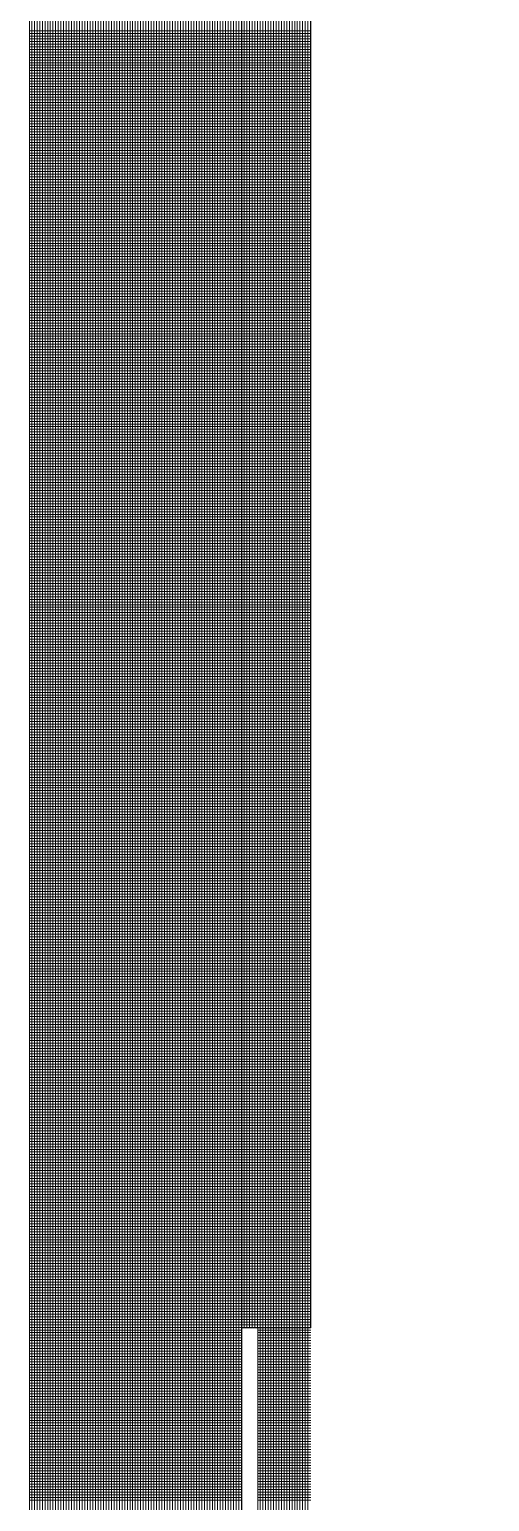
# Model space of a CAD drawing. Header units: inches. Extents: x -675 to 1187, y -924 to 1124.
# Drawn here: x -675.4 to -653.7, y 276.8 to 346.1 of the extents above; entities that cross this region are included whole.
import ezdxf

# ---------------------------------------------------------------- set-up
doc = ezdxf.new("R2010")
doc.units = ezdxf.units.IN
doc.header["$MEASUREMENT"] = 0
doc.layers.add('Base_dwg', color=8, linetype='Continuous', lineweight=9)
doc.layers.add('core and shell', color=50, linetype='Continuous', lineweight=9)

# ---------------------------------------------------------------- blocks, each defined once
blk = doc.blocks.new('Base_dwg-531197-Level 1 Copy 1')
at = {"layer": 'core and shell'}
for p, q in [((335.411, 359.899), (335.411, 1861.472)), ((335.411, 1208.831), (325.411, 1208.831)), ((335.411, 1208.706), (325.411, 1208.706)), ((335.411, 1208.581), (325.411, 1208.581)), ((338.662, 1208.831), (336.162, 1208.831)), ((338.662, 1208.706), (336.162, 1208.706)), ((338.662, 1208.581), (336.162, 1208.581)), ((335.411, 1208.456), (325.411, 1208.456)), ((335.411, 1208.331), (325.411, 1208.331)), ((335.411, 1208.206), (325.411, 1208.206)), ((335.411, 1208.081), (325.411, 1208.081)), ((335.411, 1207.956), (325.411, 1207.956)), ((338.662, 1208.456), (336.162, 1208.456)), ((338.662, 1208.331), (336.162, 1208.331)), ((338.662, 1208.206), (336.162, 1208.206)), ((338.662, 1208.081), (336.162, 1208.081)), ((338.662, 1207.956), (336.162, 1207.956)), ((335.411, 1207.831), (325.411, 1207.831)), ((335.411, 1207.706), (325.411, 1207.706)), ((335.411, 1207.581), (325.411, 1207.581)), ((335.411, 1207.456), (325.411, 1207.456)), ((335.411, 1207.331), (325.411, 1207.331)), ((335.411, 1207.206), (325.411, 1207.206)), ((338.662, 1207.831), (336.162, 1207.831)), ((338.662, 1207.706), (336.162, 1207.706)), ((338.662, 1207.581), (336.162, 1207.581)), ((338.662, 1207.456), (336.162, 1207.456)), ((338.662, 1207.331), (336.162, 1207.331)), ((338.662, 1207.206), (336.162, 1207.206)), ((335.411, 1207.081), (325.411, 1207.081)), ((335.411, 1206.956), (325.411, 1206.956)), ((335.411, 1206.831), (325.411, 1206.831)), ((335.411, 1206.706), (325.411, 1206.706)), ((335.411, 1206.581), (325.411, 1206.581)), ((338.662, 1207.081), (336.162, 1207.081)), ((338.662, 1206.956), (336.162, 1206.956)), ((338.662, 1206.831), (336.162, 1206.831)), ((338.662, 1206.706), (336.162, 1206.706)), ((338.662, 1206.581), (336.162, 1206.581)), ((335.411, 1206.456), (325.411, 1206.456)), ((335.411, 1206.331), (325.411, 1206.331)), ((335.411, 1206.206), (325.411, 1206.206)), ((335.411, 1206.081), (325.411, 1206.081)), ((335.411, 1205.956), (325.411, 1205.956)), ((335.411, 1205.831), (325.411, 1205.831)), ((338.662, 1206.456), (336.162, 1206.456)), ((338.662, 1206.331), (336.162, 1206.331)), ((338.662, 1206.206), (336.162, 1206.206)), ((338.662, 1206.081), (336.162, 1206.081)), ((338.662, 1205.956), (336.162, 1205.956)), ((338.662, 1205.831), (336.162, 1205.831)), ((335.411, 1205.706), (325.411, 1205.706)), ((335.411, 1205.581), (325.411, 1205.581)), ((335.411, 1205.456), (325.411, 1205.456)), ((335.411, 1205.331), (325.411, 1205.331)), ((335.411, 1205.206), (325.411, 1205.206)), ((338.662, 1205.706), (336.162, 1205.706)), ((338.662, 1205.581), (336.162, 1205.581)), ((338.662, 1205.456), (336.162, 1205.456)), ((338.662, 1205.331), (336.162, 1205.331)), ((338.662, 1205.206), (336.162, 1205.206)), ((335.411, 1205.081), (325.411, 1205.081)), ((335.411, 1204.956), (325.411, 1204.956)), ((335.411, 1204.831), (325.411, 1204.831)), ((335.411, 1204.706), (325.411, 1204.706)), ((335.411, 1204.581), (325.411, 1204.581)), ((335.411, 1204.456), (325.411, 1204.456)), ((338.662, 1205.081), (336.162, 1205.081)), ((338.662, 1204.956), (336.162, 1204.956)), ((338.662, 1204.831), (336.162, 1204.831)), ((338.662, 1204.706), (336.162, 1204.706)), ((338.662, 1204.581), (336.162, 1204.581)), ((338.662, 1204.456), (336.162, 1204.456)), ((335.411, 1204.331), (325.411, 1204.331)), ((335.411, 1204.206), (325.411, 1204.206)), ((335.411, 1204.081), (325.411, 1204.081)), ((335.411, 1203.956), (325.411, 1203.956)), ((335.411, 1203.831), (325.411, 1203.831)), ((338.662, 1204.331), (336.162, 1204.331)), ((338.662, 1204.206), (336.162, 1204.206)), ((338.662, 1204.081), (336.162, 1204.081)), ((338.662, 1203.956), (336.162, 1203.956)), ((338.662, 1203.831), (336.162, 1203.831)), ((335.411, 1203.706), (325.411, 1203.706)), ((335.411, 1203.581), (325.411, 1203.581)), ((335.411, 1203.456), (325.411, 1203.456)), ((335.411, 1203.331), (325.411, 1203.331)), ((335.411, 1203.206), (325.411, 1203.206)), ((335.411, 1203.081), (325.411, 1203.081)), ((338.662, 1203.706), (336.162, 1203.706)), ((338.662, 1203.581), (336.162, 1203.581)), ((338.662, 1203.456), (336.162, 1203.456)), ((338.662, 1203.331), (336.162, 1203.331)), ((338.662, 1203.206), (336.162, 1203.206)), ((338.662, 1203.081), (336.162, 1203.081)), ((335.411, 1202.956), (325.411, 1202.956)), ((335.411, 1202.831), (325.411, 1202.831)), ((335.411, 1202.706), (325.411, 1202.706)), ((335.411, 1202.581), (325.411, 1202.581)), ((335.411, 1202.456), (325.411, 1202.456)), ((338.662, 1202.956), (336.162, 1202.956)), ((338.662, 1202.831), (336.162, 1202.831)), ((338.662, 1202.706), (336.162, 1202.706)), ((338.662, 1202.581), (336.162, 1202.581)), ((338.662, 1202.456), (336.162, 1202.456)), ((335.411, 1202.331), (325.411, 1202.331)), ((335.411, 1202.206), (325.411, 1202.206)), ((335.411, 1202.081), (325.411, 1202.081)), ((335.411, 1201.956), (325.411, 1201.956)), ((335.411, 1201.831), (325.411, 1201.831)), ((335.411, 1201.706), (325.411, 1201.706)), ((338.662, 1202.331), (336.162, 1202.331)), ((338.662, 1202.206), (336.162, 1202.206)), ((338.662, 1202.081), (336.162, 1202.081)), ((338.662, 1201.956), (336.162, 1201.956)), ((338.662, 1201.831), (336.162, 1201.831)), ((338.662, 1201.706), (336.162, 1201.706)), ((335.411, 1201.581), (325.411, 1201.581)), ((335.411, 1201.456), (325.411, 1201.456)), ((335.411, 1201.331), (325.411, 1201.331)), ((335.411, 1201.206), (325.411, 1201.206)), ((335.411, 1201.081), (325.411, 1201.081)), ((335.411, 1200.956), (325.411, 1200.956)), ((338.662, 1201.581), (336.162, 1201.581)), ((338.662, 1201.456), (336.162, 1201.456)), ((338.662, 1201.331), (336.162, 1201.331)), ((338.662, 1201.206), (336.162, 1201.206)), ((338.662, 1201.081), (336.162, 1201.081)), ((338.662, 1200.956), (336.162, 1200.956)), ((335.411, 1200.831), (325.411, 1200.831)), ((338.662, 1200.831), (336.162, 1200.831))]:
    blk.add_line(p, q, dxfattribs=at)
at = {"layer": 'core and shell', "flags": 128}
for points in [[(335.27, 326.25), (335.27, 359.899), (335.27, 1861.472), (335.27, 1895.058)], [(335.395, 326.052), (335.395, 359.899), (335.395, 1861.472), (335.395, 1895.256)], [(334.77, 327.058), (334.77, 359.896), (334.77, 1861.475), (334.77, 1894.249)], [(334.895, 326.853), (334.895, 359.897), (334.895, 1861.474), (334.895, 1894.454), (347.067, 1894.454)], [(335.02, 326.65), (335.02, 359.897), (335.02, 1861.474), (335.02, 1894.657)], [(335.145, 326.449), (335.145, 359.898), (335.145, 1861.473), (335.145, 1894.858)], [(334.395, 327.681), (334.395, 359.894), (334.395, 1861.477), (334.395, 1893.625)], [(334.52, 327.472), (334.52, 359.895), (334.52, 1861.477), (334.52, 1893.835), (346.582, 1893.835)], [(334.645, 327.264), (334.645, 359.896), (334.645, 1861.476), (334.645, 1894.043)], [(334.02, 328.322), (334.02, 359.893), (334.02, 1861.479), (334.02, 1892.984)], [(334.145, 328.107), (334.145, 359.893), (334.145, 1861.479), (334.145, 1893.2)], [(334.27, 327.893), (334.27, 359.894), (334.27, 1861.478), (334.27, 1893.413)], [(333.645, 328.98), (333.645, 359.891), (333.645, 1861.482), (333.645, 1892.326), (345.474, 1892.326)], [(333.77, 328.758), (333.77, 359.891), (333.77, 1861.481), (333.77, 1892.547)], [(333.895, 328.539), (333.895, 359.892), (333.895, 1861.48), (333.895, 1892.767)], [(333.27, 329.656), (333.27, 359.889), (333.27, 1861.484), (333.27, 1891.648)], [(333.395, 329.429), (333.395, 359.89), (333.395, 1861.483), (333.395, 1891.876)], [(345.313, 329.206), (333.52, 329.206), (333.52, 359.89), (333.52, 1861.482), (333.52, 1892.102)], [(332.895, 330.353), (332.895, 359.887), (332.895, 1861.486), (332.895, 1890.952), (344.527, 1890.952)], [(333.02, 330.118), (333.02, 359.888), (333.02, 1861.485), (333.02, 1891.186)], [(333.145, 329.886), (333.145, 359.888), (333.145, 1861.484), (333.145, 1891.418)], [(332.52, 331.07), (332.52, 359.885), (332.52, 1861.488), (332.52, 1890.233)], [(344.211, 330.831), (332.645, 330.831), (332.645, 359.886), (332.645, 1861.487), (332.645, 1890.475)], [(332.77, 330.589), (332.77, 359.887), (332.77, 1861.486), (332.77, 1890.715)], [(332.145, 331.811), (332.145, 359.884), (332.145, 1861.49), (332.145, 1889.492)], [(332.27, 331.561), (332.27, 359.884), (332.27, 1861.489), (332.27, 1889.742)], [(332.395, 331.315), (332.395, 359.885), (332.395, 1861.489), (332.395, 1889.989)], [(343.116, 332.581), (331.77, 332.581), (331.77, 359.882), (331.77, 1861.492), (331.77, 1888.726)], [(331.895, 332.318), (331.895, 359.882), (331.895, 1861.491), (331.895, 1888.984)], [(332.02, 332.063), (332.02, 359.883), (332.02, 1861.491), (332.02, 1889.24)], [(331.52, 333.101), (331.52, 359.881), (331.52, 1861.493), (331.52, 1888.201), (342.81, 1888.201)], [(342.967, 332.831), (331.645, 332.831), (331.645, 359.881), (331.645, 1861.493), (331.645, 1888.465)], [(331.145, 333.913), (331.145, 359.879), (331.145, 1861.496), (331.145, 1887.389)], [(331.27, 333.639), (331.27, 359.879), (331.27, 1861.495), (331.27, 1887.663)], [(331.395, 333.368), (331.395, 359.88), (331.395, 1861.494), (331.395, 1887.933)], [(330.895, 334.471), (330.895, 359.878), (330.895, 1861.497), (330.895, 1886.83), (342.034, 1886.83)], [(331.02, 334.19), (331.02, 359.878), (331.02, 1861.496), (331.02, 1887.111)], [(341.575, 335.331), (330.52, 335.331), (330.52, 359.876), (330.52, 1861.499), (330.52, 1885.965)], [(330.645, 335.043), (330.645, 359.876), (330.645, 1861.498), (330.645, 1886.257)], [(330.77, 334.755), (330.77, 359.877), (330.77, 1861.498), (330.77, 1886.546)], [(330.27, 335.932), (330.27, 359.875), (330.27, 1861.5), (330.27, 1885.368)], [(330.395, 335.632), (330.395, 359.875), (330.395, 1861.5), (330.395, 1885.668)], [(330.02, 336.546), (330.02, 359.873), (330.02, 1861.502), (330.02, 1884.753)], [(330.145, 336.237), (330.145, 359.874), (330.145, 1861.501), (330.145, 1885.063)], [(329.77, 337.18), (329.77, 359.872), (329.77, 1861.503), (329.77, 1884.119)], [(329.895, 336.86), (329.895, 359.873), (329.895, 1861.503), (329.895, 1884.439)], [(340.349, 337.831), (329.52, 337.831), (329.52, 359.871), (329.52, 1861.505), (329.52, 1883.465)], [(329.645, 337.504), (329.645, 359.872), (329.645, 1861.504), (329.645, 1883.795)], [(329.27, 338.509), (329.27, 359.87), (329.27, 1861.506), (329.27, 1882.789)], [(329.395, 338.168), (329.395, 359.87), (329.395, 1861.505), (329.395, 1883.13)], [(339.741, 339.206), (329.02, 339.206), (329.02, 359.869), (329.02, 1861.508), (329.02, 1882.088)], [(329.145, 338.856), (329.145, 359.869), (329.145, 1861.507), (329.145, 1882.442)], [(328.77, 339.937), (328.77, 359.867), (328.77, 1861.509), (328.77, 1881.36)], [(328.895, 339.57), (328.895, 359.868), (328.895, 1861.508), (328.895, 1881.728)], [(328.52, 340.694), (328.52, 359.866), (328.52, 1861.51), (328.52, 1880.602)], [(328.645, 340.312), (328.645, 359.867), (328.645, 1861.51), (328.645, 1880.985)], [(328.27, 341.485), (328.27, 359.865), (328.27, 1861.512), (328.27, 1879.811)], [(338.983, 341.081), (328.395, 341.081), (328.395, 359.866), (328.395, 1861.511), (328.395, 1880.211), (338.979, 1880.211)], [(328.145, 341.894), (328.145, 359.864), (328.145, 1861.512), (328.145, 1879.401)], [(338.52, 1138.188), (338.52, 1143.063), (338.52, 1208.938), (338.52, 1861.502), (338.52, 1879.024)], [(338.645, 1208.938), (338.645, 1861.501), (338.645, 1879.373)], [(327.895, 342.744), (327.895, 359.863), (327.895, 1861.514), (327.895, 1878.551)], [(328.02, 342.314), (328.02, 359.864), (328.02, 1861.513), (328.02, 1878.982)], [(338.395, 1138.188), (338.395, 1143.063), (338.395, 1208.938), (338.395, 1861.503), (338.395, 1878.667)], [(327.645, 343.64), (327.645, 359.862), (327.645, 1861.515), (327.645, 1877.654)], [(327.77, 343.186), (327.77, 359.863), (327.77, 1861.515), (327.77, 1878.109)], [(338.145, 1138.188), (338.145, 1143.063), (338.145, 1208.938), (338.145, 1861.504), (338.145, 1877.928)], [(338.27, 1138.188), (338.27, 1143.063), (338.27, 1208.938), (338.27, 1861.504), (338.27, 1878.302)], [(327.52, 344.108), (327.52, 359.861), (327.52, 1861.516), (327.52, 1877.186)], [(337.895, 1138.188), (337.895, 1143.063), (337.895, 1208.938), (337.895, 1861.506), (337.895, 1877.151)], [(338.02, 1138.188), (338.02, 1143.063), (338.02, 1208.938), (338.02, 1861.505), (338.02, 1877.545)], [(327.395, 344.591), (327.395, 359.861), (327.395, 1861.517), (327.395, 1876.703), (337.778, 1876.703)], [(337.645, 1138.188), (337.645, 1143.063), (337.645, 1208.938), (337.645, 1861.507), (337.645, 1876.331), (341.044, 1876.331)], [(337.77, 1138.188), (337.77, 1143.063), (337.77, 1208.938), (337.77, 1861.506), (337.77, 1876.747)], [(327.145, 345.607), (327.145, 359.86), (327.145, 1861.518), (327.145, 1875.687)], [(327.27, 345.09), (327.27, 359.86), (327.27, 1861.517), (327.27, 1876.204), (337.628, 1876.204)], [(337.52, 1138.188), (337.52, 1143.063), (337.52, 1208.938), (337.52, 1861.508), (337.52, 1875.903)], [(327.02, 346.144), (327.02, 359.859), (327.02, 1861.519), (327.02, 1875.15)], [(337.27, 1138.188), (337.27, 1143.063), (337.27, 1208.938), (337.27, 1861.509), (337.27, 1875.004)], [(337.395, 1138.188), (337.395, 1143.063), (337.395, 1208.938), (337.395, 1861.508), (337.395, 1875.461), (340.776, 1875.461)], [(337.177, 346.706), (326.895, 346.706), (326.895, 359.858), (326.895, 1861.519), (326.895, 1874.591)], [(337.145, 1138.188), (337.145, 1143.063), (337.145, 1208.938), (337.145, 1861.51), (337.145, 1874.53)], [(326.77, 347.286), (326.77, 359.858), (326.77, 1861.52), (326.77, 1874.007)], [(336.895, 1138.188), (336.895, 1143.063), (336.895, 1208.938), (336.895, 1861.511), (336.895, 1873.526)], [(337.02, 1138.188), (337.02, 1143.063), (337.02, 1208.938), (337.02, 1861.51), (337.02, 1874.039)], [(326.645, 347.898), (326.645, 359.857), (326.645, 1861.521), (326.645, 1873.395)], [(336.77, 1138.188), (336.77, 1143.063), (336.77, 1208.938), (336.77, 1861.512), (336.77, 1872.991)], [(326.52, 348.543), (326.52, 359.857), (326.52, 1861.522), (326.52, 1872.75)], [(336.645, 1138.188), (336.645, 1143.063), (336.645, 1208.938), (336.645, 1861.512), (336.645, 1872.429)], [(326.395, 349.226), (326.395, 359.856), (326.395, 1861.522), (326.395, 1872.066)], [(336.52, 1138.188), (336.52, 1143.063), (336.52, 1208.938), (336.52, 1861.513), (336.52, 1871.837), (339.841, 1871.831)], [(336.432, 349.956), (326.27, 349.956), (326.27, 359.855), (326.27, 1861.523), (326.27, 1871.337), (336.431, 1871.337)], [(336.395, 1138.188), (336.395, 1143.063), (336.395, 1208.938), (336.395, 1861.514), (336.395, 1871.21), (339.708, 1871.21)], [(326.145, 350.74), (326.145, 359.855), (326.145, 1861.524), (326.145, 1870.551)], [(336.27, 1138.188), (336.27, 1143.063), (336.27, 1208.938), (336.27, 1861.514), (336.27, 1870.54)], [(326.02, 351.597), (326.02, 359.854), (326.02, 1861.524), (326.02, 1869.695)], [(336.145, 1208.938), (336.145, 1861.515), (336.145, 1869.818)], [(325.895, 352.548), (325.895, 359.854), (325.895, 1861.525), (325.895, 1868.744)], [(336.02, 1208.938), (336.02, 1861.516), (336.02, 1869.03)], [(335.895, 1208.938), (335.895, 1861.517), (335.895, 1868.154)], [(325.77, 353.633), (325.77, 359.853), (325.77, 1861.526), (325.77, 1867.659)], [(335.77, 1208.938), (335.77, 1861.517), (335.77, 1867.153)], [(325.645, 354.931), (325.645, 359.852), (325.645, 1861.526), (325.645, 1866.363)], [(335.645, 1208.938), (335.645, 1861.518), (335.645, 1865.954)], [(325.52, 356.653), (325.52, 359.852), (325.52, 1861.527), (325.52, 1864.644)], [(335.52, 1208.938), (335.52, 1861.519), (335.52, 1864.353)], [(335.412, 359.831), (325.411, 359.831), (325.411, 359.851), (325.411, 1861.528), (325.412, 1861.556)], [(335.416, 1861.528), (335.416, 1861.519), (335.416, 1208.938), (338.662, 1208.938), (338.662, 1861.501)], [(338.662, 1269.956), (335.411, 1269.956), (325.411, 1269.956)], [(338.662, 1269.831), (335.411, 1269.831), (325.411, 1269.831)], [(338.662, 1269.706), (335.411, 1269.706), (325.411, 1269.706)], [(338.662, 1269.581), (335.411, 1269.581), (325.411, 1269.581)], [(338.662, 1269.456), (335.411, 1269.456), (325.411, 1269.456)], [(338.662, 1269.331), (335.411, 1269.331), (325.411, 1269.331)], [(338.662, 1269.206), (335.411, 1269.206), (325.411, 1269.206)], [(338.662, 1269.081), (335.411, 1269.081), (325.411, 1269.081)], [(338.662, 1268.956), (335.411, 1268.956), (325.411, 1268.956)], [(338.662, 1268.831), (335.411, 1268.831), (325.411, 1268.831)], [(338.662, 1268.706), (335.411, 1268.706), (325.411, 1268.706)], [(338.662, 1268.581), (335.411, 1268.581), (325.411, 1268.581)], [(338.662, 1268.456), (335.411, 1268.456), (325.411, 1268.456)], [(338.662, 1268.331), (335.411, 1268.331), (325.411, 1268.331)], [(338.662, 1268.206), (335.411, 1268.206), (325.411, 1268.206)], [(338.662, 1268.081), (335.411, 1268.081), (325.411, 1268.081)], [(338.662, 1267.956), (335.411, 1267.956), (325.411, 1267.956)], [(338.662, 1267.831), (335.411, 1267.831), (325.411, 1267.831)], [(338.662, 1267.706), (335.411, 1267.706), (325.411, 1267.706)], [(338.662, 1267.581), (335.411, 1267.581), (325.411, 1267.581)], [(338.662, 1267.456), (335.411, 1267.456), (325.411, 1267.456)], [(338.662, 1267.331), (335.411, 1267.331), (325.411, 1267.331)], [(338.662, 1267.206), (335.411, 1267.206), (325.411, 1267.206)], [(338.662, 1267.081), (335.411, 1267.081), (325.411, 1267.081)], [(338.662, 1266.956), (335.411, 1266.956), (325.411, 1266.956)], [(338.662, 1266.831), (335.411, 1266.831), (325.411, 1266.831)], [(338.662, 1266.706), (335.411, 1266.706), (325.411, 1266.706)], [(338.662, 1266.581), (335.411, 1266.581), (325.411, 1266.581)], [(338.662, 1266.456), (335.411, 1266.456), (325.411, 1266.456)], [(338.662, 1266.331), (335.411, 1266.331), (325.411, 1266.331)], [(338.662, 1266.206), (335.411, 1266.206), (325.411, 1266.206)], [(338.662, 1266.081), (335.411, 1266.081), (325.411, 1266.081)], [(338.662, 1265.956), (335.411, 1265.956), (325.411, 1265.956)], [(338.662, 1265.831), (335.411, 1265.831), (325.411, 1265.831)], [(338.662, 1265.706), (335.411, 1265.706), (325.411, 1265.706)], [(338.662, 1265.581), (335.411, 1265.581), (325.411, 1265.581)], [(338.662, 1265.456), (335.411, 1265.456), (325.411, 1265.456)], [(338.662, 1265.331), (335.411, 1265.331), (325.411, 1265.331)], [(338.662, 1265.206), (335.411, 1265.206), (325.411, 1265.206)], [(338.662, 1265.081), (335.411, 1265.081), (325.411, 1265.081)], [(338.662, 1264.956), (335.411, 1264.956), (325.411, 1264.956)], [(338.662, 1264.831), (335.411, 1264.831), (325.411, 1264.831)], [(338.662, 1264.706), (335.411, 1264.706), (325.411, 1264.706)], [(338.662, 1264.581), (335.411, 1264.581), (325.411, 1264.581)], [(338.662, 1264.456), (335.411, 1264.456), (325.411, 1264.456)], [(338.662, 1264.331), (335.411, 1264.331), (325.411, 1264.331)], [(338.662, 1264.206), (335.411, 1264.206), (325.411, 1264.206)], [(338.662, 1264.081), (335.411, 1264.081), (325.411, 1264.081)], [(338.662, 1263.956), (335.411, 1263.956), (325.411, 1263.956)], [(338.662, 1263.831), (335.411, 1263.831), (325.411, 1263.831)], [(338.662, 1263.706), (335.411, 1263.706), (325.411, 1263.706)], [(338.662, 1263.581), (335.411, 1263.581), (325.411, 1263.581)], [(338.662, 1263.456), (335.411, 1263.456), (325.411, 1263.456)], [(338.662, 1263.331), (335.411, 1263.331), (325.411, 1263.331)], [(338.662, 1263.206), (335.411, 1263.206), (325.411, 1263.206)], [(338.662, 1263.081), (335.411, 1263.081), (325.411, 1263.081)], [(338.662, 1262.956), (335.411, 1262.956), (325.411, 1262.956)], [(338.662, 1262.831), (335.411, 1262.831), (325.411, 1262.831)], [(338.662, 1262.706), (335.411, 1262.706), (325.411, 1262.706)], [(338.662, 1262.581), (335.411, 1262.581), (325.411, 1262.581)], [(338.662, 1262.456), (335.411, 1262.456), (325.411, 1262.456)], [(338.662, 1262.331), (335.411, 1262.331), (325.411, 1262.331)], [(338.662, 1262.206), (335.411, 1262.206), (325.411, 1262.206)], [(338.662, 1262.081), (335.411, 1262.081), (325.411, 1262.081)], [(338.662, 1261.956), (335.411, 1261.956), (325.411, 1261.956)], [(338.662, 1261.831), (335.411, 1261.831), (325.411, 1261.831)], [(338.662, 1261.706), (335.411, 1261.706), (325.411, 1261.706)], [(338.662, 1261.581), (335.411, 1261.581), (325.411, 1261.581)], [(338.662, 1261.456), (335.411, 1261.456), (325.411, 1261.456)], [(338.662, 1261.331), (335.411, 1261.331), (325.411, 1261.331)], [(338.662, 1261.206), (335.411, 1261.206), (325.411, 1261.206)], [(338.662, 1261.081), (335.411, 1261.081), (325.411, 1261.081)], [(338.662, 1260.956), (335.411, 1260.956), (325.411, 1260.956)], [(338.662, 1260.831), (335.411, 1260.831), (325.411, 1260.831)], [(338.662, 1260.706), (335.411, 1260.706), (325.411, 1260.706)], [(338.662, 1260.581), (335.411, 1260.581), (325.411, 1260.581)], [(338.662, 1260.456), (335.411, 1260.456), (325.411, 1260.456)], [(338.662, 1260.331), (335.411, 1260.331), (325.411, 1260.331)], [(338.662, 1260.206), (335.411, 1260.206), (325.411, 1260.206)], [(338.662, 1260.081), (335.411, 1260.081), (325.411, 1260.081)], [(338.662, 1259.956), (335.411, 1259.956), (325.411, 1259.956)], [(338.662, 1259.831), (335.411, 1259.831), (325.411, 1259.831)], [(338.662, 1259.706), (335.411, 1259.706), (325.411, 1259.706)], [(338.662, 1259.581), (335.411, 1259.581), (325.411, 1259.581)], [(338.662, 1259.456), (335.411, 1259.456), (325.411, 1259.456)], [(338.662, 1259.331), (335.411, 1259.331), (325.411, 1259.331)], [(338.662, 1259.206), (335.411, 1259.206), (325.411, 1259.206)], [(338.662, 1259.081), (335.411, 1259.081), (325.411, 1259.081)], [(338.662, 1258.956), (335.411, 1258.956), (325.411, 1258.956)], [(338.662, 1258.831), (335.411, 1258.831), (325.411, 1258.831)], [(338.662, 1258.706), (335.411, 1258.706), (325.411, 1258.706)], [(338.662, 1258.581), (335.411, 1258.581), (325.411, 1258.581)], [(338.662, 1258.456), (335.411, 1258.456), (325.411, 1258.456)], [(338.662, 1258.331), (335.411, 1258.331), (325.411, 1258.331)], [(338.662, 1258.206), (335.411, 1258.206), (325.411, 1258.206)], [(338.662, 1258.081), (335.411, 1258.081), (325.411, 1258.081)], [(338.662, 1257.956), (335.411, 1257.956), (325.411, 1257.956)], [(338.662, 1257.831), (335.411, 1257.831), (325.411, 1257.831)], [(338.662, 1257.706), (335.411, 1257.706), (325.411, 1257.706)], [(338.662, 1257.581), (335.411, 1257.581), (325.411, 1257.581)], [(338.662, 1257.456), (335.411, 1257.456), (325.411, 1257.456)], [(338.662, 1257.331), (335.411, 1257.331), (325.411, 1257.331)], [(338.662, 1257.206), (335.411, 1257.206), (325.411, 1257.206)], [(338.662, 1257.081), (335.411, 1257.081), (325.411, 1257.081)], [(338.662, 1256.956), (335.411, 1256.956), (325.411, 1256.956)], [(338.662, 1256.831), (335.411, 1256.831), (325.411, 1256.831)], [(338.662, 1256.706), (335.411, 1256.706), (325.411, 1256.706)], [(338.662, 1256.581), (335.411, 1256.581), (325.411, 1256.581)], [(338.662, 1256.456), (335.411, 1256.456), (325.411, 1256.456)], [(338.662, 1256.331), (335.411, 1256.331), (325.411, 1256.331)], [(338.662, 1256.206), (335.411, 1256.206), (325.411, 1256.206)], [(338.662, 1256.081), (335.411, 1256.081), (325.411, 1256.081)], [(338.662, 1255.956), (335.411, 1255.956), (325.411, 1255.956)], [(338.662, 1255.831), (335.411, 1255.831), (325.411, 1255.831)], [(338.662, 1255.706), (335.411, 1255.706), (325.411, 1255.706)], [(338.662, 1255.581), (335.411, 1255.581), (325.411, 1255.581)], [(338.662, 1255.456), (335.411, 1255.456), (325.411, 1255.456)], [(338.662, 1255.331), (335.411, 1255.331), (325.411, 1255.331)], [(338.662, 1255.206), (335.411, 1255.206), (325.411, 1255.206)], [(338.662, 1255.081), (335.411, 1255.081), (325.411, 1255.081)], [(338.662, 1254.956), (335.411, 1254.956), (325.411, 1254.956)], [(338.662, 1254.831), (335.411, 1254.831), (325.411, 1254.831)], [(338.662, 1254.706), (335.411, 1254.706), (325.411, 1254.706)], [(338.662, 1254.581), (335.411, 1254.581), (325.411, 1254.581)], [(338.662, 1254.456), (335.411, 1254.456), (325.411, 1254.456)], [(338.662, 1254.331), (335.411, 1254.331), (325.411, 1254.331)], [(338.662, 1254.206), (335.411, 1254.206), (325.411, 1254.206)], [(338.662, 1254.081), (335.411, 1254.081), (325.411, 1254.081)], [(338.662, 1253.956), (335.411, 1253.956), (325.411, 1253.956)], [(338.662, 1253.831), (335.411, 1253.831), (325.411, 1253.831)], [(338.662, 1253.706), (335.411, 1253.706), (325.411, 1253.706)], [(338.662, 1253.581), (335.411, 1253.581), (325.411, 1253.581)], [(338.662, 1253.456), (335.411, 1253.456), (325.411, 1253.456)], [(338.662, 1253.331), (335.411, 1253.331), (325.411, 1253.331)], [(338.662, 1253.206), (335.411, 1253.206), (325.411, 1253.206)], [(338.662, 1253.081), (335.411, 1253.081), (325.411, 1253.081)], [(338.662, 1252.956), (335.411, 1252.956), (325.411, 1252.956)], [(338.662, 1252.831), (335.411, 1252.831), (325.411, 1252.831)], [(338.662, 1252.706), (335.411, 1252.706), (325.411, 1252.706)], [(338.662, 1252.581), (335.411, 1252.581), (325.411, 1252.581)], [(338.662, 1252.456), (335.411, 1252.456), (325.411, 1252.456)], [(338.662, 1252.331), (335.411, 1252.331), (325.411, 1252.331)], [(338.662, 1252.206), (335.411, 1252.206), (325.411, 1252.206)], [(338.662, 1252.081), (335.411, 1252.081), (325.411, 1252.081)], [(338.662, 1251.956), (335.411, 1251.956), (325.411, 1251.956)], [(338.662, 1251.831), (335.411, 1251.831), (325.411, 1251.831)], [(338.662, 1251.706), (335.411, 1251.706), (325.411, 1251.706)], [(338.662, 1251.581), (335.411, 1251.581), (325.411, 1251.581)], [(338.662, 1251.456), (335.411, 1251.456), (325.411, 1251.456)], [(338.662, 1251.331), (335.411, 1251.331), (325.411, 1251.331)], [(338.662, 1251.206), (335.411, 1251.206), (325.411, 1251.206)], [(338.662, 1251.081), (335.411, 1251.081), (325.411, 1251.081)], [(338.662, 1250.956), (335.411, 1250.956), (325.411, 1250.956)], [(338.662, 1250.831), (335.411, 1250.831), (325.411, 1250.831)], [(338.662, 1250.706), (335.411, 1250.706), (325.411, 1250.706)], [(338.662, 1250.581), (335.411, 1250.581), (325.411, 1250.581)], [(338.662, 1250.456), (335.411, 1250.456), (325.411, 1250.456)], [(338.662, 1250.331), (335.411, 1250.331), (325.411, 1250.331)], [(338.662, 1250.206), (335.411, 1250.206), (325.411, 1250.206)], [(338.662, 1250.081), (335.411, 1250.081), (325.411, 1250.081)], [(338.662, 1249.956), (335.411, 1249.956), (325.411, 1249.956)], [(338.662, 1249.831), (335.411, 1249.831), (325.411, 1249.831)], [(338.662, 1249.706), (335.411, 1249.706), (325.411, 1249.706)], [(338.662, 1249.581), (335.411, 1249.581), (325.411, 1249.581)], [(338.662, 1249.456), (335.411, 1249.456), (325.411, 1249.456)], [(338.662, 1249.331), (335.411, 1249.331), (325.411, 1249.331)], [(338.662, 1249.206), (335.411, 1249.206), (325.411, 1249.206)], [(338.662, 1249.081), (335.411, 1249.081), (325.411, 1249.081)], [(338.662, 1248.956), (335.411, 1248.956), (325.411, 1248.956)], [(338.662, 1248.831), (335.411, 1248.831), (325.411, 1248.831)], [(338.662, 1248.706), (335.411, 1248.706), (325.411, 1248.706)], [(338.662, 1248.581), (335.411, 1248.581), (325.411, 1248.581)], [(338.662, 1248.456), (335.411, 1248.456), (325.411, 1248.456)], [(338.662, 1248.331), (335.411, 1248.331), (325.411, 1248.331)], [(338.662, 1248.206), (335.411, 1248.206), (325.411, 1248.206)], [(338.662, 1248.081), (335.411, 1248.081), (325.411, 1248.081)], [(338.662, 1247.956), (335.411, 1247.956), (325.411, 1247.956)], [(338.662, 1247.831), (335.411, 1247.831), (325.411, 1247.831)], [(338.662, 1247.706), (335.411, 1247.706), (325.411, 1247.706)], [(338.662, 1247.581), (335.411, 1247.581), (325.411, 1247.581)], [(338.662, 1247.456), (335.411, 1247.456), (325.411, 1247.456)], [(338.662, 1247.331), (335.411, 1247.331), (325.411, 1247.331)], [(338.662, 1247.206), (335.411, 1247.206), (325.411, 1247.206)], [(338.662, 1247.081), (335.411, 1247.081), (325.411, 1247.081)], [(338.662, 1246.956), (335.411, 1246.956), (325.411, 1246.956)], [(338.662, 1246.831), (335.411, 1246.831), (325.411, 1246.831)], [(338.662, 1246.706), (335.411, 1246.706), (325.411, 1246.706)], [(338.662, 1246.581), (335.411, 1246.581), (325.411, 1246.581)], [(338.662, 1246.456), (335.411, 1246.456), (325.411, 1246.456)], [(338.662, 1246.331), (335.411, 1246.331), (325.411, 1246.331)], [(338.662, 1246.206), (335.411, 1246.206), (325.411, 1246.206)], [(338.662, 1246.081), (335.411, 1246.081), (325.411, 1246.081)], [(338.662, 1245.956), (335.411, 1245.956), (325.411, 1245.956)], [(338.662, 1245.831), (335.411, 1245.831), (325.411, 1245.831)], [(338.662, 1245.706), (335.411, 1245.706), (325.411, 1245.706)], [(338.662, 1245.581), (335.411, 1245.581), (325.411, 1245.581)], [(338.662, 1245.456), (335.411, 1245.456), (325.411, 1245.456)], [(338.662, 1245.331), (335.411, 1245.331), (325.411, 1245.331)], [(338.662, 1245.206), (335.411, 1245.206), (325.411, 1245.206)], [(338.662, 1245.081), (335.411, 1245.081), (325.411, 1245.081)], [(338.662, 1244.956), (335.411, 1244.956), (325.411, 1244.956)], [(338.662, 1244.831), (335.411, 1244.831), (325.411, 1244.831)], [(338.662, 1244.706), (335.411, 1244.706), (325.411, 1244.706)], [(338.662, 1244.581), (335.411, 1244.581), (325.411, 1244.581)], [(338.662, 1244.456), (335.411, 1244.456), (325.411, 1244.456)], [(338.662, 1244.331), (335.411, 1244.331), (325.411, 1244.331)], [(338.662, 1244.206), (335.411, 1244.206), (325.411, 1244.206)], [(338.662, 1244.081), (335.411, 1244.081), (325.411, 1244.081)], [(338.662, 1243.956), (335.411, 1243.956), (325.411, 1243.956)], [(338.662, 1243.831), (335.411, 1243.831), (325.411, 1243.831)], [(338.662, 1243.706), (335.411, 1243.706), (325.411, 1243.706)], [(338.662, 1243.581), (335.411, 1243.581), (325.411, 1243.581)], [(338.662, 1243.456), (335.411, 1243.456), (325.411, 1243.456)], [(338.662, 1243.331), (335.411, 1243.331), (325.411, 1243.331)], [(338.662, 1243.206), (335.411, 1243.206), (325.411, 1243.206)], [(338.662, 1243.081), (335.411, 1243.081), (325.411, 1243.081)], [(338.662, 1242.956), (335.411, 1242.956), (325.411, 1242.956)], [(338.662, 1242.831), (335.411, 1242.831), (325.411, 1242.831)], [(338.662, 1242.706), (335.411, 1242.706), (325.411, 1242.706)], [(338.662, 1242.581), (335.411, 1242.581), (325.411, 1242.581)], [(338.662, 1242.456), (335.411, 1242.456), (325.411, 1242.456)], [(338.662, 1242.331), (335.411, 1242.331), (325.411, 1242.331)], [(338.662, 1242.206), (335.411, 1242.206), (325.411, 1242.206)], [(338.662, 1242.081), (335.411, 1242.081), (325.411, 1242.081)], [(338.662, 1241.956), (335.411, 1241.956), (325.411, 1241.956)], [(338.662, 1241.831), (335.411, 1241.831), (325.411, 1241.831)], [(338.662, 1241.706), (335.411, 1241.706), (325.411, 1241.706)], [(338.662, 1241.581), (335.411, 1241.581), (325.411, 1241.581)], [(338.662, 1241.456), (335.411, 1241.456), (325.411, 1241.456)], [(338.662, 1241.331), (335.411, 1241.331), (325.411, 1241.331)], [(338.662, 1241.206), (335.411, 1241.206), (325.411, 1241.206)], [(338.662, 1241.081), (335.411, 1241.081), (325.411, 1241.081)], [(338.662, 1240.956), (335.411, 1240.956), (325.411, 1240.956)], [(338.662, 1240.831), (335.411, 1240.831), (325.411, 1240.831)], [(338.662, 1240.706), (335.411, 1240.706), (325.411, 1240.706)], [(338.662, 1240.581), (335.411, 1240.581), (325.411, 1240.581)], [(338.662, 1240.456), (335.411, 1240.456), (325.411, 1240.456)], [(338.662, 1240.331), (335.411, 1240.331), (325.411, 1240.331)], [(338.662, 1240.206), (335.411, 1240.206), (325.411, 1240.206)], [(338.662, 1240.081), (335.411, 1240.081), (325.411, 1240.081)], [(338.662, 1239.956), (335.411, 1239.956), (325.411, 1239.956)], [(338.662, 1239.831), (335.411, 1239.831), (325.411, 1239.831)], [(338.662, 1239.706), (335.411, 1239.706), (325.411, 1239.706)], [(338.662, 1239.581), (335.411, 1239.581), (325.411, 1239.581)], [(338.662, 1239.456), (335.411, 1239.456), (325.411, 1239.456)], [(338.662, 1239.331), (335.411, 1239.331), (325.411, 1239.331)], [(338.662, 1239.206), (335.411, 1239.206), (325.411, 1239.206)], [(338.662, 1239.081), (335.411, 1239.081), (325.411, 1239.081)], [(338.662, 1238.956), (335.411, 1238.956), (325.411, 1238.956)], [(338.662, 1238.831), (335.411, 1238.831), (325.411, 1238.831)], [(338.662, 1238.706), (335.411, 1238.706), (325.411, 1238.706)], [(338.662, 1238.581), (335.411, 1238.581), (325.411, 1238.581)], [(338.662, 1238.456), (335.411, 1238.456), (325.411, 1238.456)], [(338.662, 1238.331), (335.411, 1238.331), (325.411, 1238.331)], [(338.662, 1238.206), (335.411, 1238.206), (325.411, 1238.206)], [(338.662, 1238.081), (335.411, 1238.081), (325.411, 1238.081)], [(338.662, 1237.956), (335.411, 1237.956), (325.411, 1237.956)], [(338.662, 1237.831), (335.411, 1237.831), (325.411, 1237.831)], [(338.662, 1237.706), (335.411, 1237.706), (325.411, 1237.706)], [(338.662, 1237.581), (335.411, 1237.581), (325.411, 1237.581)], [(338.662, 1237.456), (335.411, 1237.456), (325.411, 1237.456)], [(338.662, 1237.331), (335.411, 1237.331), (325.411, 1237.331)], [(338.662, 1237.206), (335.411, 1237.206), (325.411, 1237.206)], [(338.662, 1237.081), (335.411, 1237.081), (325.411, 1237.081)], [(338.662, 1236.956), (335.411, 1236.956), (325.411, 1236.956)], [(338.662, 1236.831), (335.411, 1236.831), (325.411, 1236.831)], [(338.662, 1236.706), (335.411, 1236.706), (325.411, 1236.706)], [(338.662, 1236.581), (335.411, 1236.581), (325.411, 1236.581)], [(338.662, 1236.456), (335.411, 1236.456), (325.411, 1236.456)], [(338.662, 1236.331), (335.411, 1236.331), (325.411, 1236.331)], [(338.662, 1236.206), (335.411, 1236.206), (325.411, 1236.206)], [(338.662, 1236.081), (335.411, 1236.081), (325.411, 1236.081)], [(338.662, 1235.956), (335.411, 1235.956), (325.411, 1235.956)], [(338.662, 1235.831), (335.411, 1235.831), (325.411, 1235.831)], [(338.662, 1235.706), (335.411, 1235.706), (325.411, 1235.706)], [(338.662, 1235.581), (335.411, 1235.581), (325.411, 1235.581)], [(338.662, 1235.456), (335.411, 1235.456), (325.411, 1235.456)], [(338.662, 1235.331), (335.411, 1235.331), (325.411, 1235.331)], [(338.662, 1235.206), (335.411, 1235.206), (325.411, 1235.206)], [(338.662, 1235.081), (335.411, 1235.081), (325.411, 1235.081)], [(338.662, 1234.956), (335.411, 1234.956), (325.411, 1234.956)], [(338.662, 1234.831), (335.411, 1234.831), (325.411, 1234.831)], [(338.662, 1234.706), (335.411, 1234.706), (325.411, 1234.706)], [(338.662, 1234.581), (335.411, 1234.581), (325.411, 1234.581)], [(338.662, 1234.456), (335.411, 1234.456), (325.411, 1234.456)], [(338.662, 1234.331), (335.411, 1234.331), (325.411, 1234.331)], [(338.662, 1234.206), (335.411, 1234.206), (325.411, 1234.206)], [(338.662, 1234.081), (335.411, 1234.081), (325.411, 1234.081)], [(338.662, 1233.956), (335.411, 1233.956), (325.411, 1233.956)], [(338.662, 1233.831), (335.411, 1233.831), (325.411, 1233.831)], [(338.662, 1233.706), (335.411, 1233.706), (325.411, 1233.706)], [(338.662, 1233.581), (335.411, 1233.581), (325.411, 1233.581)], [(338.662, 1233.456), (335.411, 1233.456), (325.411, 1233.456)], [(338.662, 1233.331), (335.411, 1233.331), (325.411, 1233.331)], [(338.662, 1233.206), (335.411, 1233.206), (325.411, 1233.206)], [(338.662, 1233.081), (335.411, 1233.081), (325.411, 1233.081)], [(338.662, 1232.956), (335.411, 1232.956), (325.411, 1232.956)], [(338.662, 1232.831), (335.411, 1232.831), (325.411, 1232.831)], [(338.662, 1232.706), (335.411, 1232.706), (325.411, 1232.706)], [(338.662, 1232.581), (335.411, 1232.581), (325.411, 1232.581)], [(338.662, 1232.456), (335.411, 1232.456), (325.411, 1232.456)], [(338.662, 1232.331), (335.411, 1232.331), (325.411, 1232.331)], [(338.662, 1232.206), (335.411, 1232.206), (325.411, 1232.206)], [(338.662, 1232.081), (335.411, 1232.081), (325.411, 1232.081)], [(338.662, 1231.956), (335.411, 1231.956), (325.411, 1231.956)], [(338.662, 1231.831), (335.411, 1231.831), (325.411, 1231.831)], [(338.662, 1231.706), (335.411, 1231.706), (325.411, 1231.706)], [(338.662, 1231.581), (335.411, 1231.581), (325.411, 1231.581)], [(338.662, 1231.456), (335.411, 1231.456), (325.411, 1231.456)], [(338.662, 1231.331), (335.411, 1231.331), (325.411, 1231.331)], [(338.662, 1231.206), (335.411, 1231.206), (325.411, 1231.206)], [(338.662, 1231.081), (335.411, 1231.081), (325.411, 1231.081)], [(338.662, 1230.956), (335.411, 1230.956), (325.411, 1230.956)], [(338.662, 1230.831), (335.411, 1230.831), (325.411, 1230.831)], [(338.662, 1230.706), (335.411, 1230.706), (325.411, 1230.706)], [(338.662, 1230.581), (335.411, 1230.581), (325.411, 1230.581)], [(338.662, 1230.456), (335.411, 1230.456), (325.411, 1230.456)], [(338.662, 1230.331), (335.411, 1230.331), (325.411, 1230.331)], [(338.662, 1230.206), (335.411, 1230.206), (325.411, 1230.206)], [(338.662, 1230.081), (335.411, 1230.081), (325.411, 1230.081)], [(338.662, 1229.956), (335.411, 1229.956), (325.411, 1229.956)], [(338.662, 1229.831), (335.411, 1229.831), (325.411, 1229.831)], [(338.662, 1229.706), (335.411, 1229.706), (325.411, 1229.706)], [(338.662, 1229.581), (335.411, 1229.581), (325.411, 1229.581)], [(338.662, 1229.456), (335.411, 1229.456), (325.411, 1229.456)], [(338.662, 1229.331), (335.411, 1229.331), (325.411, 1229.331)], [(338.662, 1229.206), (335.411, 1229.206), (325.411, 1229.206)], [(338.662, 1229.081), (335.411, 1229.081), (325.411, 1229.081)], [(338.662, 1228.956), (335.411, 1228.956), (325.411, 1228.956)], [(338.662, 1228.831), (335.411, 1228.831), (325.411, 1228.831)], [(338.662, 1228.706), (335.411, 1228.706), (325.411, 1228.706)], [(338.662, 1228.581), (335.411, 1228.581), (325.411, 1228.581)], [(338.662, 1228.456), (335.411, 1228.456), (325.411, 1228.456)], [(338.662, 1228.331), (335.411, 1228.331), (325.411, 1228.331)], [(338.662, 1228.206), (335.411, 1228.206), (325.411, 1228.206)], [(338.662, 1228.081), (335.411, 1228.081), (325.411, 1228.081)], [(338.662, 1227.956), (335.411, 1227.956), (325.411, 1227.956)], [(338.662, 1227.831), (335.411, 1227.831), (325.411, 1227.831)], [(338.662, 1227.706), (335.411, 1227.706), (325.411, 1227.706)], [(338.662, 1227.581), (335.411, 1227.581), (325.411, 1227.581)], [(338.662, 1227.456), (335.411, 1227.456), (325.411, 1227.456)], [(338.662, 1227.331), (335.411, 1227.331), (325.411, 1227.331)], [(338.662, 1227.206), (335.411, 1227.206), (325.411, 1227.206)], [(338.662, 1227.081), (335.411, 1227.081), (325.411, 1227.081)], [(338.662, 1226.956), (335.411, 1226.956), (325.411, 1226.956)], [(338.662, 1226.831), (335.411, 1226.831), (325.411, 1226.831)], [(338.662, 1226.706), (335.411, 1226.706), (325.411, 1226.706)], [(338.662, 1226.581), (335.411, 1226.581), (325.411, 1226.581)], [(338.662, 1226.456), (335.411, 1226.456), (325.411, 1226.456)], [(338.662, 1226.331), (335.411, 1226.331), (325.411, 1226.331)], [(338.662, 1226.206), (335.411, 1226.206), (325.411, 1226.206)], [(338.662, 1226.081), (335.411, 1226.081), (325.411, 1226.081)], [(338.662, 1225.956), (335.411, 1225.956), (325.411, 1225.956)], [(338.662, 1225.831), (335.411, 1225.831), (325.411, 1225.831)], [(338.662, 1225.706), (335.411, 1225.706), (325.411, 1225.706)], [(338.662, 1225.581), (335.411, 1225.581), (325.411, 1225.581)], [(338.662, 1225.456), (335.411, 1225.456), (325.411, 1225.456)], [(338.662, 1225.331), (335.411, 1225.331), (325.411, 1225.331)], [(338.662, 1225.206), (335.411, 1225.206), (325.411, 1225.206)], [(338.662, 1225.081), (335.411, 1225.081), (325.411, 1225.081)], [(338.662, 1224.956), (335.411, 1224.956), (325.411, 1224.956)], [(338.662, 1224.831), (335.411, 1224.831), (325.411, 1224.831)], [(338.662, 1224.706), (335.411, 1224.706), (325.411, 1224.706)], [(338.662, 1224.581), (335.411, 1224.581), (325.411, 1224.581)], [(338.662, 1224.456), (335.411, 1224.456), (325.411, 1224.456)], [(338.662, 1224.331), (335.411, 1224.331), (325.411, 1224.331)], [(338.662, 1224.206), (335.411, 1224.206), (325.411, 1224.206)], [(338.662, 1224.081), (335.411, 1224.081), (325.411, 1224.081)], [(338.662, 1223.956), (335.411, 1223.956), (325.411, 1223.956)], [(338.662, 1223.831), (335.411, 1223.831), (325.411, 1223.831)], [(338.662, 1223.706), (335.411, 1223.706), (325.411, 1223.706)], [(338.662, 1223.581), (335.411, 1223.581), (325.411, 1223.581)], [(338.662, 1223.456), (335.411, 1223.456), (325.411, 1223.456)], [(338.662, 1223.331), (335.411, 1223.331), (325.411, 1223.331)], [(338.662, 1223.206), (335.411, 1223.206), (325.411, 1223.206)], [(338.662, 1223.081), (335.411, 1223.081), (325.411, 1223.081)], [(338.662, 1222.956), (335.411, 1222.956), (325.411, 1222.956)], [(338.662, 1222.831), (335.411, 1222.831), (325.411, 1222.831)], [(338.662, 1222.706), (335.411, 1222.706), (325.411, 1222.706)], [(338.662, 1222.581), (335.411, 1222.581), (325.411, 1222.581)], [(338.662, 1222.456), (335.411, 1222.456), (325.411, 1222.456)], [(338.662, 1222.331), (335.411, 1222.331), (325.411, 1222.331)], [(338.662, 1222.206), (335.411, 1222.206), (325.411, 1222.206)], [(338.662, 1222.081), (335.411, 1222.081), (325.411, 1222.081)], [(338.662, 1221.956), (335.411, 1221.956), (325.411, 1221.956)], [(338.662, 1221.831), (335.411, 1221.831), (325.411, 1221.831)], [(338.662, 1221.706), (335.411, 1221.706), (325.411, 1221.706)], [(338.662, 1221.581), (335.411, 1221.581), (325.411, 1221.581)], [(338.662, 1221.456), (335.411, 1221.456), (325.411, 1221.456)], [(338.662, 1221.331), (335.411, 1221.331), (325.411, 1221.331)], [(338.662, 1221.206), (335.411, 1221.206), (325.411, 1221.206)], [(338.662, 1221.081), (335.411, 1221.081), (325.411, 1221.081)], [(338.662, 1220.956), (335.411, 1220.956), (325.411, 1220.956)], [(338.662, 1220.831), (335.411, 1220.831), (325.411, 1220.831)], [(338.662, 1220.706), (335.411, 1220.706), (325.411, 1220.706)], [(338.662, 1220.581), (335.411, 1220.581), (325.411, 1220.581)], [(338.662, 1220.456), (335.411, 1220.456), (325.411, 1220.456)], [(338.662, 1220.331), (335.411, 1220.331), (325.411, 1220.331)], [(338.662, 1220.206), (335.411, 1220.206), (325.411, 1220.206)], [(338.662, 1220.081), (335.411, 1220.081), (325.411, 1220.081)], [(338.662, 1219.956), (335.411, 1219.956), (325.411, 1219.956)], [(338.662, 1219.831), (335.411, 1219.831), (325.411, 1219.831)], [(338.662, 1219.706), (335.411, 1219.706), (325.411, 1219.706)], [(338.662, 1219.581), (335.411, 1219.581), (325.411, 1219.581)], [(338.662, 1219.456), (335.411, 1219.456), (325.411, 1219.456)], [(338.662, 1219.331), (335.411, 1219.331), (325.411, 1219.331)], [(338.662, 1219.206), (335.411, 1219.206), (325.411, 1219.206)], [(338.662, 1219.081), (335.411, 1219.081), (325.411, 1219.081)], [(338.662, 1218.956), (335.411, 1218.956), (325.411, 1218.956)], [(338.662, 1218.831), (335.411, 1218.831), (325.411, 1218.831)], [(338.662, 1218.706), (335.411, 1218.706), (325.411, 1218.706)], [(338.662, 1218.581), (335.411, 1218.581), (325.411, 1218.581)], [(338.662, 1218.456), (335.411, 1218.456), (325.411, 1218.456)], [(338.662, 1218.331), (335.411, 1218.331), (325.411, 1218.331)], [(338.662, 1218.206), (335.411, 1218.206), (325.411, 1218.206)], [(338.662, 1218.081), (335.411, 1218.081), (325.411, 1218.081)], [(338.662, 1217.956), (335.411, 1217.956), (325.411, 1217.956)], [(338.662, 1217.831), (335.411, 1217.831), (325.411, 1217.831)], [(338.662, 1217.706), (335.411, 1217.706), (325.411, 1217.706)], [(338.662, 1217.581), (335.411, 1217.581), (325.411, 1217.581)], [(338.662, 1217.456), (335.411, 1217.456), (325.411, 1217.456)], [(338.662, 1217.331), (335.411, 1217.331), (325.411, 1217.331)], [(338.662, 1217.206), (335.411, 1217.206), (325.411, 1217.206)], [(338.662, 1217.081), (335.411, 1217.081), (325.411, 1217.081)], [(338.662, 1216.956), (335.411, 1216.956), (325.411, 1216.956)], [(338.662, 1216.831), (335.411, 1216.831), (325.411, 1216.831)], [(338.662, 1216.706), (335.411, 1216.706), (325.411, 1216.706)], [(338.662, 1216.581), (335.411, 1216.581), (325.411, 1216.581)], [(338.662, 1216.456), (335.411, 1216.456), (325.411, 1216.456)], [(338.662, 1216.331), (335.411, 1216.331), (325.411, 1216.331)], [(338.662, 1216.206), (335.411, 1216.206), (325.411, 1216.206)], [(338.662, 1216.081), (335.411, 1216.081), (325.411, 1216.081)], [(338.662, 1215.956), (335.411, 1215.956), (325.411, 1215.956)], [(338.662, 1215.831), (335.411, 1215.831), (325.411, 1215.831)], [(338.662, 1215.706), (335.411, 1215.706), (325.411, 1215.706)], [(338.662, 1215.581), (335.411, 1215.581), (325.411, 1215.581)], [(338.662, 1215.456), (335.411, 1215.456), (325.411, 1215.456)], [(338.662, 1215.331), (335.411, 1215.331), (325.411, 1215.331)], [(338.662, 1215.206), (335.411, 1215.206), (325.411, 1215.206)], [(338.662, 1215.081), (335.411, 1215.081), (325.411, 1215.081)], [(338.662, 1214.956), (335.411, 1214.956), (325.411, 1214.956)], [(338.662, 1214.831), (335.411, 1214.831), (325.411, 1214.831)], [(338.662, 1214.706), (335.411, 1214.706), (325.411, 1214.706)], [(338.662, 1214.581), (335.411, 1214.581), (325.411, 1214.581)], [(338.662, 1214.456), (335.411, 1214.456), (325.411, 1214.456)], [(338.662, 1214.331), (335.411, 1214.331), (325.411, 1214.331)], [(338.662, 1214.206), (335.411, 1214.206), (325.411, 1214.206)], [(338.662, 1214.081), (335.411, 1214.081), (325.411, 1214.081)], [(338.662, 1213.956), (335.411, 1213.956), (325.411, 1213.956)], [(338.662, 1213.831), (335.411, 1213.831), (325.411, 1213.831)], [(338.662, 1213.706), (335.411, 1213.706), (325.411, 1213.706)], [(338.662, 1213.581), (335.411, 1213.581), (325.411, 1213.581)], [(338.662, 1213.456), (335.411, 1213.456), (325.411, 1213.456)], [(338.662, 1213.331), (335.411, 1213.331), (325.411, 1213.331)], [(338.662, 1213.206), (335.411, 1213.206), (325.411, 1213.206)], [(338.662, 1213.081), (335.411, 1213.081), (325.411, 1213.081)], [(338.662, 1212.956), (335.411, 1212.956), (325.411, 1212.956)], [(338.662, 1212.831), (335.411, 1212.831), (325.411, 1212.831)], [(338.662, 1212.706), (335.411, 1212.706), (325.411, 1212.706)], [(338.662, 1212.581), (335.411, 1212.581), (325.411, 1212.581)], [(338.662, 1212.456), (335.411, 1212.456), (325.411, 1212.456)], [(338.662, 1212.331), (335.411, 1212.331), (325.411, 1212.331)], [(338.662, 1212.206), (335.411, 1212.206), (325.411, 1212.206)], [(338.662, 1212.081), (335.411, 1212.081), (325.411, 1212.081)], [(338.662, 1211.956), (335.411, 1211.956), (325.411, 1211.956)], [(338.662, 1211.831), (335.411, 1211.831), (325.411, 1211.831)], [(338.662, 1211.706), (335.411, 1211.706), (325.411, 1211.706)], [(338.662, 1211.581), (335.411, 1211.581), (325.411, 1211.581)], [(338.662, 1211.456), (335.411, 1211.456), (325.411, 1211.456)], [(338.662, 1211.331), (335.411, 1211.331), (325.411, 1211.331)], [(338.662, 1211.206), (335.411, 1211.206), (325.411, 1211.206)], [(338.662, 1211.081), (335.411, 1211.081), (325.411, 1211.081)], [(338.662, 1210.956), (335.411, 1210.956), (325.411, 1210.956)], [(338.662, 1210.831), (335.411, 1210.831), (325.411, 1210.831)], [(338.662, 1210.706), (335.411, 1210.706), (325.411, 1210.706)], [(338.662, 1210.581), (335.411, 1210.581), (325.411, 1210.581)], [(338.662, 1210.456), (335.411, 1210.456), (325.411, 1210.456)], [(338.662, 1210.331), (335.411, 1210.331), (325.411, 1210.331)], [(338.662, 1210.206), (335.411, 1210.206), (325.411, 1210.206)], [(338.662, 1210.081), (335.411, 1210.081), (325.411, 1210.081)], [(338.662, 1209.956), (335.411, 1209.956), (325.411, 1209.956)], [(338.662, 1209.831), (335.411, 1209.831), (325.411, 1209.831)], [(338.662, 1209.706), (335.411, 1209.706), (325.411, 1209.706)], [(338.662, 1209.581), (335.411, 1209.581), (325.411, 1209.581)], [(338.662, 1209.456), (335.411, 1209.456), (325.411, 1209.456)], [(338.662, 1209.331), (335.411, 1209.331), (325.411, 1209.331)], [(338.662, 1209.206), (335.411, 1209.206), (325.411, 1209.206)], [(338.662, 1209.081), (335.411, 1209.081), (325.411, 1209.081)], [(338.662, 1208.956), (335.411, 1208.956), (325.411, 1208.956)], [(338.662, 1208.938), (336.162, 1208.938), (336.162, 1143.063)]]:
    blk.add_lwpolyline(points, dxfattribs=at)

msp = doc.modelspace()

# ---------------------------------------------------------------- block references
at = {"layer": 'Base_dwg', "color": 7, "lineweight": 20}
msp.add_blockref('Base_dwg-531197-Level 1 Copy 1', (-1000.794, -923.952), dxfattribs=at)

doc.saveas('drawing.dxf')
